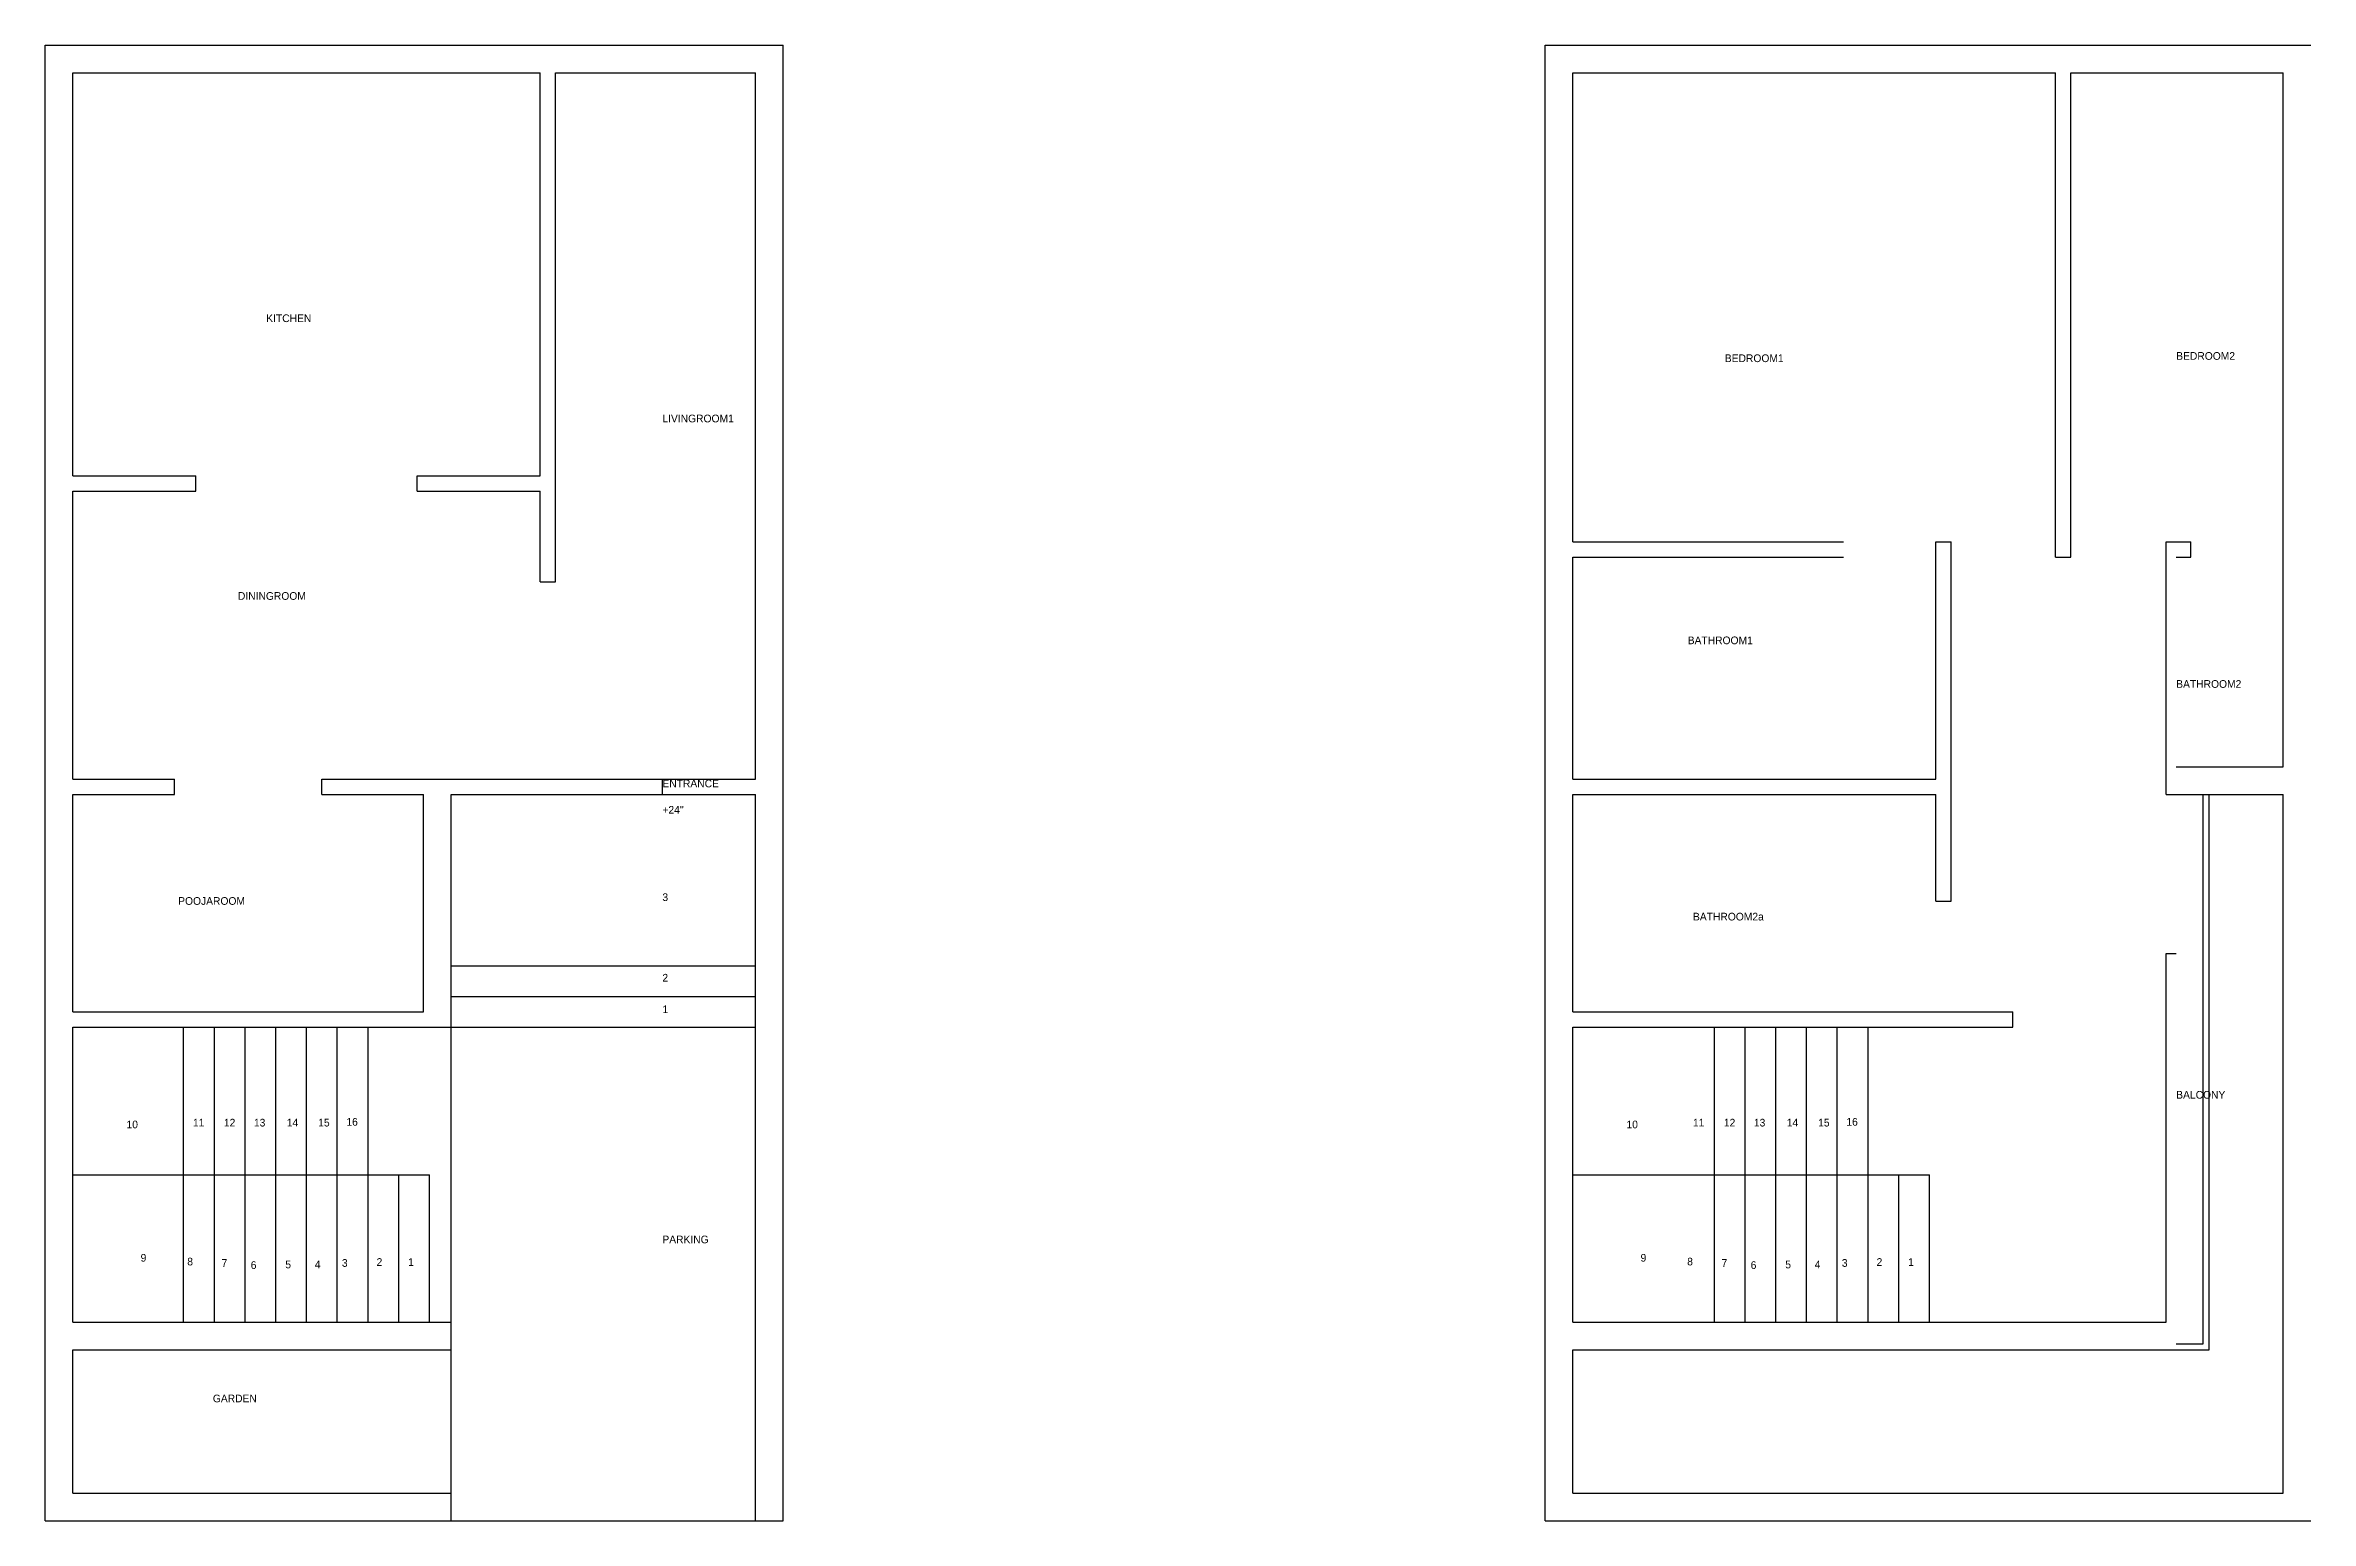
# Model space of a CAD drawing. Header units: metres. Extents: x 850 to 1587, y 0 to 480.
import ezdxf

# ---------------------------------------------------------------- set-up
doc = ezdxf.new("R2010")
doc.units = ezdxf.units.M
for name, color, linetype in [('Balcony', 7, 'Continuous'), ('BathRoom1', 7, 'Continuous'), ('BathRoom2', 7, 'Continuous'), ('BathRoom2a', 7, 'Continuous'), ('BedRoom1', 7, 'Continuous'), ('BedRoom2', 7, 'Continuous'), ('Boundary', 7, 'Continuous'), ('DiningRoom', 7, 'Continuous'), ('Entrance_Staircase', 7, 'Continuous'), ('Garden', 7, 'Continuous'), ('Kitchen', 7, 'Continuous'), ('LivingRoom1', 7, 'Continuous'), ('Parking', 7, 'Continuous'), ('PoojaRoom', 7, 'Continuous'), ('Staircase', 7, 'Continuous')]:
    doc.layers.add(name, color=color, linetype=linetype)

msp = doc.modelspace()

# ---------------------------------------------------------------- linework, layer by layer
at = {"layer": 'Balcony'}
for p, q in [((1539.83, 236.22), (1553.83, 236.22)), ((1551.83, 57.57), (1551.83, 236.22)), ((1553.83, 55.57), (1553.83, 236.22)), ((1539.83, 184.57), (1543.08, 184.57)), ((1543.08, 57.57), (1551.83, 57.57)), ((1543.08, 55.57), (1553.83, 55.57))]:
    msp.add_line(p, q, dxfattribs=at)
at = {"layer": 'BathRoom1'}
for p, q in [((1464.83, 241.22), (1464.83, 318.48)), ((1464.83, 318.48), (1469.83, 318.48)), ((1469.83, 241.22), (1469.83, 318.48)), ((1346.83, 241.22), (1346.83, 313.48)), ((1346.83, 313.48), (1434.83, 313.48)), ((1346.83, 241.22), (1464.83, 241.22))]:
    msp.add_line(p, q, dxfattribs=at)
at = {"layer": 'BathRoom2'}
for p, q in [((858.87, 339.98), (898.87, 339.98)), ((970.87, 339.98), (1010.87, 339.98)), ((1539.83, 236.22), (1539.83, 318.48)), ((1547.83, 313.48), (1547.83, 318.48)), ((1577.83, 245.22), (1577.83, 318.48)), ((1543.08, 313.48), (1547.83, 313.48)), ((1543.08, 245.22), (1577.83, 245.22))]:
    msp.add_line(p, q, dxfattribs=at)
at = {"layer": 'BathRoom2a'}
for p, q in [((1346.83, 165.57), (1346.83, 236.22)), ((1346.83, 236.22), (1464.83, 236.22)), ((1464.83, 201.57), (1464.83, 236.22)), ((1469.83, 201.57), (1469.83, 241.22)), ((1464.83, 201.57), (1469.83, 201.57)), ((1346.83, 165.57), (1489.94, 165.57))]:
    msp.add_line(p, q, dxfattribs=at)
at = {"layer": 'BedRoom1'}
for p, q in [((1346.83, 318.48), (1346.83, 471)), ((1346.83, 471), (1503.83, 471)), ((1503.83, 313.48), (1503.83, 471)), ((1346.83, 318.48), (1434.83, 318.48)), ((1503.83, 313.48), (1508.83, 313.48))]:
    msp.add_line(p, q, dxfattribs=at)
at = {"layer": 'BedRoom2'}
for p, q in [((1508.83, 313.48), (1508.83, 471)), ((1508.83, 471), (1577.83, 471)), ((1577.83, 318.48), (1577.83, 471)), ((1539.83, 318.48), (1547.83, 318.48))]:
    msp.add_line(p, q, dxfattribs=at)
at = {"layer": 'Boundary'}
for p, q in [((849.87, 0), (849.87, 480)), ((849.87, 480), (1089.87, 480)), ((1089.87, 0), (1089.87, 480)), ((1337.83, 0), (1337.83, 480)), ((1337.83, 480), (1586.83, 480)), ((1553.83, 236.22), (1577.83, 236.22)), ((1577.83, 9), (1577.83, 236.22)), ((1346.83, 9), (1346.83, 55.57)), ((1346.83, 55.57), (1543.08, 55.57)), ((1346.83, 9), (1577.83, 9)), ((849.87, 0), (981.87, 0)), ((1080.87, 0), (1089.87, 0)), ((1337.83, 0), (1586.83, 0))]:
    msp.add_line(p, q, dxfattribs=at)
at = {"layer": 'DiningRoom'}
for p, q in [((898.87, 334.98), (898.87, 339.98)), ((970.87, 334.98), (970.87, 339.98)), ((858.87, 241.22), (858.87, 334.98)), ((858.87, 334.98), (898.87, 334.98)), ((970.87, 334.98), (1010.87, 334.98)), ((1010.87, 305.48), (1010.87, 334.98)), ((1010.87, 305.48), (1015.87, 305.48)), ((858.87, 241.22), (891.87, 241.22)), ((939.87, 241.22), (1050.62, 241.22))]:
    msp.add_line(p, q, dxfattribs=at)
at = {"layer": 'Entrance_Staircase'}
for p, q in [((981.87, 160.57), (981.87, 236.22)), ((981.87, 236.22), (1080.87, 236.22)), ((1050.62, 236.22), (1050.62, 241.22)), ((1050.62, 236.22), (1050.62, 241.22)), ((1080.87, 160.57), (1080.87, 236.22)), ((981.87, 180.57), (1080.87, 180.57)), ((981.87, 170.57), (1080.87, 170.57)), ((981.87, 160.57), (1080.87, 160.57))]:
    msp.add_line(p, q, dxfattribs=at)
at = {"layer": 'Garden'}
for p, q in [((981.87, 0), (981.87, 64.57)), ((858.87, 9), (858.87, 55.57)), ((858.87, 55.57), (981.87, 55.57)), ((858.87, 9), (981.87, 9))]:
    msp.add_line(p, q, dxfattribs=at)
at = {"layer": 'Kitchen'}
for p, q in [((858.87, 339.98), (858.87, 471)), ((858.87, 471), (1010.87, 471)), ((1010.87, 339.98), (1010.87, 471))]:
    msp.add_line(p, q, dxfattribs=at)
at = {"layer": 'LivingRoom1'}
for p, q in [((1015.87, 305.48), (1015.87, 471)), ((1015.87, 471), (1080.87, 471)), ((1080.87, 241.22), (1080.87, 471)), ((1050.62, 241.22), (1080.87, 241.22))]:
    msp.add_line(p, q, dxfattribs=at)
at = {"layer": 'Parking'}
for p, q in [((981.87, 64.57), (981.87, 162.07)), ((1080.87, 0), (1080.87, 160.57)), ((981.87, 0), (1080.87, 0))]:
    msp.add_line(p, q, dxfattribs=at)
at = {"layer": 'PoojaRoom'}
for p, q in [((858.87, 165.57), (858.87, 236.22)), ((858.87, 236.22), (891.87, 236.22)), ((891.87, 236.22), (891.87, 241.22)), ((939.87, 236.22), (939.87, 241.22)), ((939.87, 236.22), (972.87, 236.22)), ((972.87, 165.57), (972.87, 236.22)), ((858.87, 165.57), (972.87, 165.57))]:
    msp.add_line(p, q, dxfattribs=at)
at = {"layer": 'Staircase'}
for p, q in [((1539.83, 64.57), (1539.83, 184.57)), ((1489.94, 160.57), (1489.94, 165.57)), ((858.87, 64.57), (858.87, 160.57)), ((858.87, 160.57), (981.87, 160.57)), ((894.87, 64.57), (894.87, 160.57)), ((904.87, 64.57), (904.87, 160.57)), ((914.87, 64.57), (914.87, 160.57)), ((924.87, 64.57), (924.87, 160.57)), ((934.87, 64.57), (934.87, 160.57)), ((944.87, 64.57), (944.87, 160.57)), ((944.87, 64.57), (944.87, 160.57)), ((954.87, 64.57), (954.87, 160.57)), ((1346.83, 160.57), (1489.94, 160.57)), ((1346.83, 64.57), (1346.83, 160.57)), ((1392.83, 64.57), (1392.83, 160.57)), ((1402.83, 64.57), (1402.83, 160.57)), ((1412.83, 64.57), (1412.83, 160.57)), ((1422.83, 64.57), (1422.83, 160.57)), ((1432.83, 64.57), (1432.83, 160.57)), ((1432.83, 64.57), (1432.83, 160.57)), ((1442.83, 64.57), (1442.83, 160.57)), ((858.87, 112.57), (974.87, 112.57)), ((964.87, 64.57), (964.87, 112.57)), ((974.87, 64.57), (974.87, 112.57)), ((1346.83, 112.57), (1462.83, 112.57)), ((1452.83, 64.57), (1452.83, 112.57)), ((1462.83, 64.57), (1462.83, 112.57)), ((858.87, 64.57), (981.87, 64.57)), ((1346.83, 64.57), (1539.83, 64.57))]:
    msp.add_line(p, q, dxfattribs=at)

# ---------------------------------------------------------------- texts
at = {"layer": 'Balcony', "insert": (1543.08, 139.81), "char_height": 2.5, "attachment_point": 1}
msp.add_mtext('BALCONY', dxfattribs=at)
at = {"layer": 'BathRoom1', "insert": (1384.17, 287.66), "char_height": 2.5, "attachment_point": 1}
msp.add_mtext('BATHROOM1', dxfattribs=at)
at = {"layer": 'BathRoom2', "insert": (1543.08, 273.47), "char_height": 2.5, "attachment_point": 1}
msp.add_mtext('BATHROOM2', dxfattribs=at)
at = {"layer": 'BathRoom2a', "insert": (1385.88, 197.78), "char_height": 2.5, "attachment_point": 1}
msp.add_mtext('BATHROOM2a', dxfattribs=at)
at = {"layer": 'BedRoom1', "insert": (1396.24, 379.44), "char_height": 2.5, "attachment_point": 1}
msp.add_mtext('BEDROOM1', dxfattribs=at)
at = {"layer": 'BedRoom2', "insert": (1543.08, 380.19), "char_height": 2.5, "attachment_point": 1}
msp.add_mtext('BEDROOM2', dxfattribs=at)
at = {"layer": 'DiningRoom', "insert": (912.54, 302.1), "char_height": 2.5, "attachment_point": 1}
msp.add_mtext('DININGROOM', dxfattribs=at)
at = {"layer": 'Entrance_Staircase', "char_height": 2.5, "attachment_point": 1}
for s, insert in [('ENTRANCE', (1050.62, 241.09)), ("+24''", (1050.62, 232.53)), ('3', (1050.62, 204.11)), ('2', (1050.62, 177.89)), ('1', (1050.62, 167.63))]:
    msp.add_mtext(s, dxfattribs=dict(at, insert=insert))
at = {"layer": 'Garden', "insert": (904.38, 41.01), "char_height": 2.5, "attachment_point": 1}
msp.add_mtext('GARDEN', dxfattribs=at)
at = {"layer": 'Kitchen', "insert": (921.74, 392.46), "char_height": 2.5, "attachment_point": 1}
msp.add_mtext('KITCHEN ', dxfattribs=at)
at = {"layer": 'LivingRoom1', "insert": (1050.62, 359.84), "char_height": 2.5, "attachment_point": 1}
msp.add_mtext('LIVINGROOM1', dxfattribs=at)
at = {"layer": 'Parking', "insert": (1050.62, 92.75), "char_height": 2.5, "attachment_point": 1}
msp.add_mtext('PARKING', dxfattribs=at)
at = {"layer": 'PoojaRoom', "insert": (893.1, 202.87), "char_height": 2.5, "attachment_point": 1}
msp.add_mtext('POOJAROOM ', dxfattribs=at)
at = {"layer": 'Staircase', "char_height": 2.5, "attachment_point": 1}
for s, insert in [('10', (876.29, 130.16)), ('11', (897.9, 130.75)), ('12', (907.97, 130.75)), ('13', (917.74, 130.75)), ('14', (928.42, 130.75)), ('15', (938.65, 130.75)), ('16', (947.83, 131.01)), ('10', (1364.24, 130.16)), ('11', (1385.86, 130.75)), ('12', (1395.92, 130.75)), ('13', (1405.69, 130.75)), ('14', (1416.38, 130.75)), ('15', (1426.6, 130.75)), ('16', (1435.78, 131.01)), ('9', (880.88, 86.78)), ('8', (896.05, 85.55)), ('7', (907.22, 85.09)), ('6', (916.7, 84.41)), ('5', (927.95, 84.6)), ('4', (937.53, 84.6)), ('3', (946.35, 85.1)), ('2', (957.64, 85.4)), ('1', (967.9, 85.4)), ('9', (1368.83, 86.78)), ('8', (1384, 85.55)), ('7', (1395.17, 85.09)), ('6', (1404.65, 84.41)), ('5', (1415.9, 84.6)), ('4', (1425.48, 84.6)), ('3', (1434.3, 85.1)), ('2', (1445.6, 85.4)), ('1', (1455.85, 85.4))]:
    msp.add_mtext(s, dxfattribs=dict(at, insert=insert))

doc.saveas('drawing.dxf')
